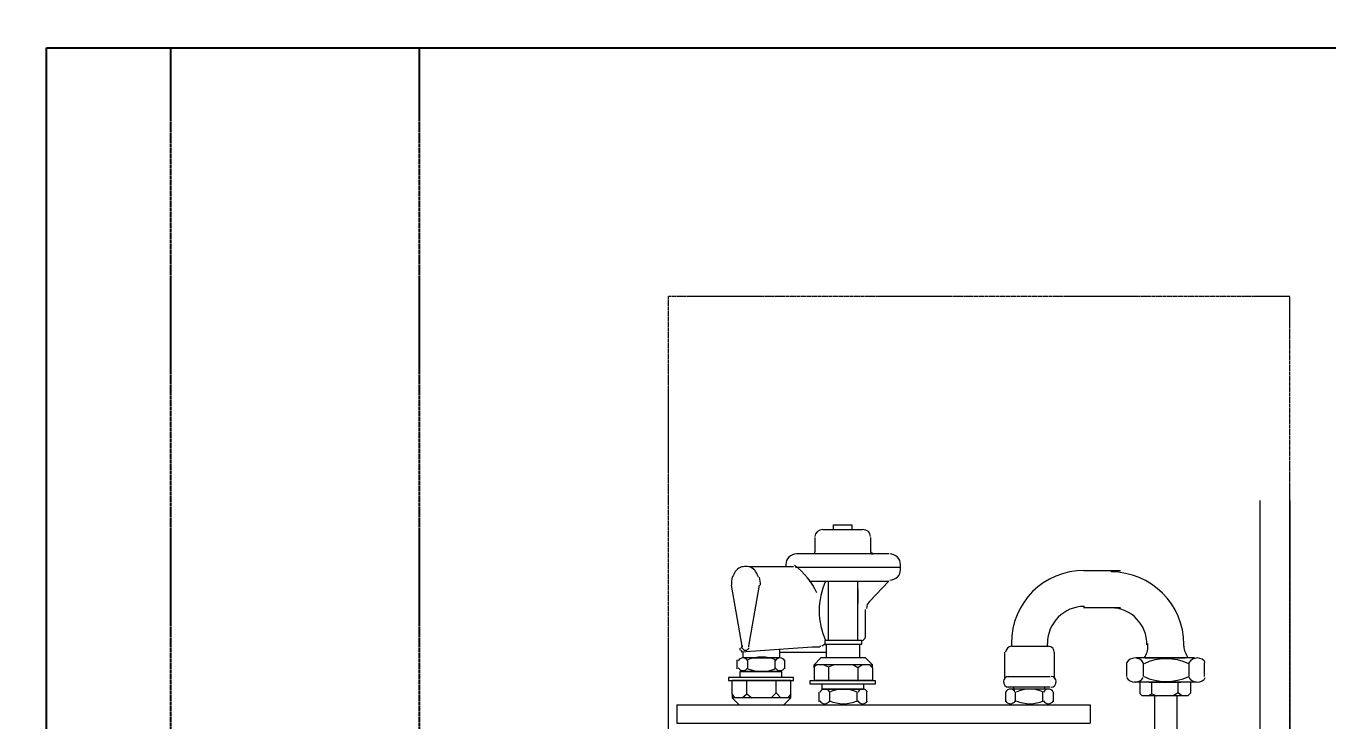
# Model space of a CAD drawing. Header units: millimetres. Extents: x -9013 to 516, y -36629 to 6082.
# Drawn here: x -5306 to -4782, y -30356 to -30077 of the extents above; entities that cross this region are included whole.
import ezdxf

# ---------------------------------------------------------------- set-up
doc = ezdxf.new("R2010")
doc.units = ezdxf.units.MM
doc.header["$LTSCALE"] = 0.05
doc.linetypes.add('CENTER', pattern=[50.8, 31.75, -6.35, 6.35, -6.35])
doc.linetypes.add('CENTER2', pattern=[28.575, 19.05, -3.175, 3.175, -3.175])
doc.layers.get('0').update_dxf_attribs({"lineweight": 18})
doc.layers.get('Defpoints').update_dxf_attribs({"color": 140, "lineweight": 18})
for name, color, linetype in [('1', 7, 'Continuous'), ('1CO', 4, 'Continuous'), ('2CONC', 4, 'Continuous'), ('HWAT___5CS', 3, 'CENTER2')]:
    doc.layers.add(name, color=color, linetype=linetype)
doc.layers.add('G-Anno-Std-Cntr', color=1, linetype='CENTER2', lineweight=18)
doc.styles.add('trebuchet_MS', font='trebuc.ttf')
doc.dimstyles.new('MGP', dxfattribs={"dimtxt": 2.5, "dimasz": 2.5, "dimexe": 1.25, "dimexo": 0.625, "dimtad": 1, "dimdec": 0, "dimtxsty": 'trebuchet_MS', "dimcen": 2.5, "dimclrt": 7, "dimadec": 0, "dimazin": 0, "dimtfac": 1, "dimtdec": 0, "dimtmove": 0, "dimatfit": 3, "dimfxl": 1.148294, "dimfxlon": 1, "dimarcsym": 2})

# ---------------------------------------------------------------- blocks, each defined once
blk = doc.blocks.new('*D674')
at = {"color": 0, "lineweight": -2, "transparency": 16777216}
for p, q in [((-5449.4, -30085.31), (-5577.23, -30085.31)), ((-5564.23, -30110.31), (-5564.23, -32410.31)), ((-5449.4, -32435.31), (-5577.23, -32435.31))]:
    blk.add_line(p, q, dxfattribs=at)
at = {"color": 0, "transparency": 16777216}
for points in [[(-5568.4, -30110.31), (-5560.06, -30110.31), (-5564.23, -30085.31)], [(-5568.4, -32410.31), (-5560.06, -32410.31), (-5564.23, -32435.31)]]:
    blk.add_solid(points, dxfattribs=at)
at = {"layer": 'Defpoints', "color": 0, "transparency": 16777216}
for p in [(-5197.48, -30085.31), (-5564.23, -32435.31), (-5197.48, -32435.31)]:
    blk.add_point(p, dxfattribs=at)
at = {"color": 7, "transparency": 16777216, "insert": (-5582.95, -31260.31), "char_height": 25, "attachment_point": 5, "rotation": 90, "style": 'trebuchet_MS'}
blk.add_mtext('2350', dxfattribs=at)
blk = doc.blocks.new('*D695')
at = {"color": 0, "lineweight": -2, "transparency": 16777216}
for p, q in [((-5297.48, -29912.5), (-5297.48, -29784.67)), ((-3182.48, -29912.5), (-3182.48, -29784.67)), ((-5272.48, -29797.67), (-3207.48, -29797.67))]:
    blk.add_line(p, q, dxfattribs=at)
at = {"color": 0, "transparency": 16777216}
for points in [[(-5272.48, -29793.5), (-5272.48, -29801.84), (-5297.48, -29797.67)], [(-3207.48, -29793.5), (-3207.48, -29801.84), (-3182.48, -29797.67)]]:
    blk.add_solid(points, dxfattribs=at)
at = {"layer": 'Defpoints', "color": 0, "transparency": 16777216}
for p in [(-3182.48, -29797.67), (-5297.48, -30132.99), (-3182.48, -30172.85)]:
    blk.add_point(p, dxfattribs=at)
at = {"color": 7, "transparency": 16777216, "insert": (-4239.98, -29778.95), "char_height": 25, "attachment_point": 5, "style": 'trebuchet_MS'}
blk.add_mtext('2115', dxfattribs=at)
blk = doc.blocks.new('*D707')
at = {"color": 0, "lineweight": -2, "transparency": 16777216}
for p, q in [((-5147.48, -30049.04), (-5147.48, -29921.21)), ((-4697.48, -30049.04), (-4697.48, -29921.21)), ((-4722.48, -29934.21), (-5122.48, -29934.21))]:
    blk.add_line(p, q, dxfattribs=at)
at = {"color": 0, "transparency": 16777216}
for points in [[(-5122.48, -29930.05), (-5122.48, -29938.38), (-5147.48, -29934.21)], [(-4722.48, -29930.05), (-4722.48, -29938.38), (-4697.48, -29934.21)]]:
    blk.add_solid(points, dxfattribs=at)
at = {"layer": 'Defpoints', "color": 0, "transparency": 16777216}
for p in [(-5147.48, -29934.21), (-5147.48, -30200.12), (-4697.48, -30200.12)]:
    blk.add_point(p, dxfattribs=at)
at = {"color": 7, "transparency": 16777216, "insert": (-4922.48, -29915.49), "char_height": 25, "attachment_point": 5, "style": 'trebuchet_MS'}
blk.add_mtext('450', dxfattribs=at)
blk = doc.blocks.new('*D712')
at = {"color": 0, "lineweight": -2, "transparency": 16777216}
for p, q in [((-5333.53, -30185.31), (-5461.36, -30185.31)), ((-5448.36, -30610.31), (-5448.36, -30210.31)), ((-5333.53, -30635.31), (-5461.36, -30635.31))]:
    blk.add_line(p, q, dxfattribs=at)
at = {"color": 0, "transparency": 16777216}
for points in [[(-5452.52, -30210.31), (-5444.19, -30210.31), (-5448.36, -30185.31)], [(-5452.52, -30610.31), (-5444.19, -30610.31), (-5448.36, -30635.31)]]:
    blk.add_solid(points, dxfattribs=at)
at = {"layer": 'Defpoints', "color": 0, "transparency": 16777216}
for p in [(-5448.36, -30185.31), (-4918.41, -30185.31), (-4918.41, -30635.31)]:
    blk.add_point(p, dxfattribs=at)
at = {"color": 7, "transparency": 16777216, "insert": (-5467.07, -30410.31), "char_height": 25, "attachment_point": 5, "rotation": 90, "style": 'trebuchet_MS'}
blk.add_mtext('450', dxfattribs=at)
blk = doc.blocks.new('*D713')
at = {"color": 0, "lineweight": -2, "transparency": 16777216}
for p, q in [((-5333.53, -30085.31), (-5461.36, -30085.31)), ((-5448.36, -30160.31), (-5448.36, -30110.31)), ((-5333.53, -30185.31), (-5461.36, -30185.31))]:
    blk.add_line(p, q, dxfattribs=at)
at = {"color": 0, "transparency": 16777216}
for points in [[(-5452.52, -30110.31), (-5444.19, -30110.31), (-5448.36, -30085.31)], [(-5452.52, -30160.31), (-5444.19, -30160.31), (-5448.36, -30185.31)]]:
    blk.add_solid(points, dxfattribs=at)
at = {"layer": 'Defpoints', "color": 0, "transparency": 16777216}
for p in [(-5448.36, -30085.31), (-4876.2, -30085.31), (-4876.2, -30185.31)]:
    blk.add_point(p, dxfattribs=at)
at = {"color": 7, "transparency": 16777216, "insert": (-5467.07, -30135.31), "char_height": 25, "attachment_point": 5, "rotation": 90, "style": 'trebuchet_MS'}
blk.add_mtext('100', dxfattribs=at)
blk = doc.blocks.new('*D714')
at = {"color": 0, "lineweight": -2, "transparency": 16777216}
for p, q in [((-5247.48, -30049.04), (-5247.48, -29921.21)), ((-5147.48, -30049.04), (-5147.48, -29921.21)), ((-5172.48, -29934.21), (-5222.48, -29934.21))]:
    blk.add_line(p, q, dxfattribs=at)
at = {"color": 0, "transparency": 16777216}
for points in [[(-5222.48, -29930.05), (-5222.48, -29938.38), (-5247.48, -29934.21)], [(-5172.48, -29930.05), (-5172.48, -29938.38), (-5147.48, -29934.21)]]:
    blk.add_solid(points, dxfattribs=at)
at = {"layer": 'Defpoints', "color": 0, "transparency": 16777216}
for p in [(-5247.48, -29934.21), (-5147.48, -30132.99), (-5247.48, -30147.39)]:
    blk.add_point(p, dxfattribs=at)
at = {"color": 7, "transparency": 16777216, "insert": (-5197.48, -29915.49), "char_height": 25, "attachment_point": 5, "style": 'trebuchet_MS'}
blk.add_mtext('100', dxfattribs=at)
blk = doc.blocks.new('*D715')
at = {"color": 0, "lineweight": -2, "transparency": 16777216}
for p, q in [((-5297.48, -30049.04), (-5297.48, -29921.21)), ((-5247.48, -30049.04), (-5247.48, -29921.21)), ((-5322.48, -29934.21), (-5347.48, -29934.21)), ((-5247.48, -29934.21), (-5297.48, -29934.21)), ((-5222.48, -29934.21), (-5197.48, -29934.21))]:
    blk.add_line(p, q, dxfattribs=at)
at = {"color": 0, "transparency": 16777216}
for points in [[(-5322.48, -29930.05), (-5322.48, -29938.38), (-5297.48, -29934.21)], [(-5222.48, -29930.05), (-5222.48, -29938.38), (-5247.48, -29934.21)]]:
    blk.add_solid(points, dxfattribs=at)
at = {"layer": 'Defpoints', "color": 0, "transparency": 16777216}
for p in [(-5297.48, -29934.21), (-5297.48, -30130.99), (-5247.48, -30130.99)]:
    blk.add_point(p, dxfattribs=at)
at = {"color": 7, "transparency": 16777216, "insert": (-5272.48, -29915.49), "char_height": 25, "attachment_point": 5, "style": 'trebuchet_MS'}
blk.add_mtext('50', dxfattribs=at)
blk = doc.blocks.new('gas meter 1')
at = {"layer": '1', "color": 42, "lineweight": 9}
for points in [[(-6242.32, 3115), (-6242.32, 3001.6)], [(-6230.2, 3115), (-6230.2, 3001.6)]]:
    blk.add_lwpolyline(points, dxfattribs=at)
at = {"layer": '1', "color": 0, "lineweight": 5}
for points in [[(-6413.73, 3103.26), (-6413.73, 3105.22), (-6406.3, 3105.22), (-6406.3, 3103.26)], [(-6421.16, 3100.14), (-6421.16, 3094.27)], [(-6418.03, 3103.26), (-6402, 3103.26)], [(-6398.87, 3100.14), (-6398.87, 3094.27)], [(-6432.89, 3089.19), (-6432.89, 3088.41)], [(-6391.44, 3093.49), (-6428.59, 3093.49)], [(-6421.94, 3093.49), (-6422.33, 3093.49)], [(-6398.48, 3093.49), (-6397.7, 3093.49)], [(-6386.75, 3086.84), (-6386.75, 3089.19)], [(-6446.96, 3088.41), (-6429.76, 3088.41)], [(-6386.75, 3088.02), (-6428.98, 3088.02)], [(-6313.24, 3086.84), (-6298.38, 3086.84)], [(-6450.48, 3056.34), (-6454.78, 3080.98)], [(-6447.75, 3056.34), (-6443.44, 3080.98)], [(-6423.5, 3082.54), (-6391.44, 3082.54)], [(-6415.68, 3058.69), (-6415.68, 3082.54)], [(-6403.95, 3058.69), (-6403.95, 3082.54)], [(-6403.95, 3079.41), (-6403.95, 3073.55)], [(-6399.26, 3074.33), (-6391.44, 3082.54)], [(-6400.82, 3060.25), (-6400.82, 3071.2)], [(-6313.24, 3071.98), (-6298.38, 3071.98)], [(-6402.39, 3058.69), (-6417.25, 3058.69)], [(-6417.25, 3058.69), (-6417.25, 3057.13), (-6416.46, 3057.13)], [(-6403.17, 3057.13), (-6417.25, 3057.13)], [(-6416.46, 3051.65), (-6416.46, 3057.13)], [(-6402.39, 3058.69), (-6402.39, 3058.69), (-6402.39, 3057.13), (-6403.17, 3057.13)], [(-6403.17, 3051.65), (-6403.17, 3057.13)], [(-6342.17, 3057.52), (-6342.17, 3056.34), (-6327.31, 3056.34)], [(-6327.71, 3056.34), (-6327.71, 3057.52)], [(-6287.29, 3056.34), (-6287.29, 3057.52)], [(-6272.82, 3056.34), (-6272.82, 3057.52)], [(-6451.26, 3054.78), (-6451.26, 3055.56)], [(-6422.33, 3055.95), (-6450.87, 3054)], [(-6450.87, 3055.95), (-6450.48, 3055.95)], [(-6450.09, 3051.65), (-6450.09, 3054)], [(-6435.23, 3051.65), (-6435.23, 3055.17)], [(-6435.23, 3054), (-6416.46, 3054)], [(-6419.2, 3055.95), (-6422.33, 3055.95)], [(-6344.91, 3054), (-6344.91, 3043.44)], [(-6324.97, 3054), (-6324.97, 3043.44)], [(-6452.44, 3047.35), (-6452.44, 3050.87)], [(-6435.23, 3051.65), (-6450.09, 3051.65)], [(-6435.62, 3051.65), (-6449.7, 3051.65)], [(-6448.14, 3047.35), (-6448.14, 3050.87)], [(-6446.96, 3051.65), (-6439.14, 3051.65)], [(-6437.19, 3047.35), (-6437.19, 3050.87)], [(-6433.28, 3047.35), (-6433.28, 3050.87)], [(-6421.55, 3048.91), (-6418.81, 3051.65)], [(-6421.55, 3047.74), (-6421.55, 3048.91), (-6420.37, 3048.91), (-6421.55, 3048.13)], [(-6421.55, 3048.13), (-6421.55, 3042.66)], [(-6399.26, 3048.91), (-6420.37, 3048.91)], [(-6400.82, 3051.65), (-6418.81, 3051.65)], [(-6417.64, 3048.91), (-6415.68, 3048.13), (-6413.73, 3048.91)], [(-6415.68, 3048.13), (-6415.68, 3042.66)], [(-6402, 3048.91), (-6403.95, 3047.74), (-6405.91, 3048.91)], [(-6403.95, 3047.74), (-6403.95, 3042.66)], [(-6398.09, 3047.74), (-6399.26, 3048.91), (-6398.09, 3048.91), (-6400.82, 3051.65)], [(-6398.09, 3047.74), (-6398.09, 3048.91)], [(-6398.09, 3047.74), (-6398.09, 3042.66)], [(-6295.89, 3049.7), (-6295.89, 3044.22)], [(-6268.52, 3051.65), (-6291.98, 3051.65)], [(-6289.24, 3049.7), (-6289.24, 3044.22)], [(-6288.46, 3051.65), (-6272.43, 3051.65)], [(-6270.86, 3049.7), (-6270.86, 3044.22)], [(-6264.61, 3049.7), (-6264.61, 3044.22)], [(-6429.76, 3043.83), (-6455.96, 3043.83)], [(-6455.96, 3043.83), (-6455.96, 3042.66)], [(-6455.96, 3042.66), (-6429.76, 3042.66)], [(-6430.93, 3042.66), (-6454.39, 3042.66)], [(-6454.39, 3037.18), (-6454.39, 3042.66)], [(-6451.26, 3046.18), (-6434.45, 3046.18), (-6451.26, 3046.18), (-6434.45, 3046.18)], [(-6451.26, 3043.83), (-6451.26, 3046.18)], [(-6435.62, 3046.18), (-6449.7, 3046.18)], [(-6448.53, 3037.18), (-6448.53, 3042.66)], [(-6447.75, 3046.18), (-6438.36, 3046.18)], [(-6436.8, 3037.58), (-6436.8, 3042.66)], [(-6434.45, 3043.83), (-6434.45, 3046.18)], [(-6430.93, 3037.18), (-6430.93, 3042.66)], [(-6429.76, 3042.66), (-6429.76, 3043.83)], [(-6423.11, 3042.66), (-6396.91, 3042.66)], [(-6423.11, 3041.09), (-6423.11, 3042.66)], [(-6398.09, 3042.66), (-6421.55, 3042.66)], [(-6396.91, 3042.66), (-6396.91, 3041.09)], [(-6343.74, 3044.22), (-6326.53, 3044.22)], [(-6267.74, 3041.88), (-6292.76, 3041.88)], [(-6268.52, 3041.88), (-6291.98, 3041.88)], [(-6270.08, 3041.88), (-6290.41, 3041.88)], [(-6290.41, 3037.18), (-6290.41, 3041.88)], [(-6286.9, 3041.88), (-6273.99, 3041.88)], [(-6285.72, 3037.18), (-6285.72, 3041.88)], [(-6275.17, 3037.58), (-6275.17, 3041.88)], [(-6270.08, 3037.58), (-6270.08, 3041.88)], [(-6453.22, 3035.62), (-6454.39, 3037.18)], [(-6454.39, 3037.18), (-6454.39, 3035.62)], [(-6450.48, 3035.62), (-6448.53, 3037.18)], [(-6448.53, 3037.18), (-6446.57, 3035.62)], [(-6436.8, 3037.58), (-6438.75, 3035.62)], [(-6434.84, 3035.62), (-6436.8, 3037.58)], [(-6430.93, 3035.62), (-6430.93, 3037.18), (-6432.1, 3035.62)], [(-6396.91, 3041.09), (-6423.11, 3041.09)], [(-6419.59, 3037.97), (-6419.59, 3034.06)], [(-6418.42, 3041.09), (-6418.42, 3039.14)], [(-6418.42, 3039.14), (-6401.61, 3039.14), (-6418.42, 3039.14), (-6401.61, 3039.14)], [(-6402.78, 3039.14), (-6416.86, 3039.14)], [(-6415.29, 3037.97), (-6415.29, 3034.06)], [(-6414.9, 3039.14), (-6405.52, 3039.14)], [(-6404.34, 3037.97), (-6404.34, 3034.06)], [(-6401.61, 3041.09), (-6401.61, 3039.14)], [(-6400.43, 3037.97), (-6400.43, 3034.06)], [(-6344.52, 3037.97), (-6344.52, 3034.06)], [(-6326.53, 3039.92), (-6343.74, 3039.92)], [(-6327.31, 3039.14), (-6342.56, 3039.14)], [(-6328.88, 3039.92), (-6341.39, 3039.92)], [(-6341.39, 3039.92), (-6341.39, 3039.14)], [(-6340.61, 3037.97), (-6340.61, 3034.06)], [(-6329.66, 3037.97), (-6329.66, 3034.06)], [(-6328.88, 3039.92), (-6328.88, 3039.14)], [(-6325.36, 3037.97), (-6325.36, 3034.06)], [(-6271.25, 3036.4), (-6289.63, 3036.4), (-6290.41, 3037.18)], [(-6287.29, 3036.4), (-6285.72, 3037.18)], [(-6285.72, 3037.18), (-6283.77, 3036.4)], [(-6284.55, 3018.42), (-6284.55, 3036.4)], [(-6275.17, 3037.58), (-6277.12, 3036.4)], [(-6275.56, 3018.42), (-6275.56, 3036.4)], [(-6273.6, 3036.4), (-6275.17, 3037.58)], [(-6270.08, 3037.58), (-6271.25, 3036.4)], [(-6476.68, 3032.88), (-6476.68, 3025.45), (-6310.5, 3025.45)], [(-6476.68, 3032.88), (-6310.5, 3032.88)], [(-6453.22, 3035.62), (-6454.39, 3035.62), (-6451.66, 3032.88)], [(-6432.1, 3035.62), (-6453.22, 3035.62)], [(-6433.67, 3032.88), (-6430.93, 3035.62), (-6432.1, 3035.62)], [(-6310.5, 3032.88), (-6310.5, 3025.45)]]:
    blk.add_lwpolyline(points, dxfattribs=at)
for points in [[(-6418.03, 3103.26), (-6419.59, 3103.26), (-6421.16, 3102.09), (-6421.16, 3100.53)], [(-6398.87, 3100.53), (-6398.87, 3102.09), (-6400.04, 3103.26), (-6402, 3103.26)], [(-6421.55, 3093.88), (-6421.16, 3093.88), (-6421.16, 3093.88), (-6421.16, 3094.27)], [(-6398.87, 3094.27), (-6398.87, 3093.88), (-6398.48, 3093.88), (-6398.09, 3093.88)], [(-6428.59, 3093.49), (-6430.93, 3093.49), (-6432.89, 3091.53), (-6432.89, 3089.19)], [(-6420.37, 3077.85), (-6422.33, 3082.15), (-6425.46, 3086.06), (-6429.37, 3088.8)], [(-6386.75, 3089.19), (-6386.75, 3091.53), (-6388.7, 3093.49), (-6391.05, 3093.49)], [(-6454.39, 3084.11), (-6454.78, 3082.93), (-6454.78, 3082.15), (-6454.78, 3080.98)], [(-6453.22, 3086.45), (-6453.61, 3085.67), (-6454, 3084.89), (-6454.39, 3084.11)], [(-6451.26, 3088.02), (-6452.05, 3087.62), (-6452.44, 3087.23), (-6453.22, 3086.45)], [(-6448.92, 3088.41), (-6449.7, 3088.41), (-6450.48, 3088.41), (-6451.26, 3088.02)], [(-6446.96, 3088.02), (-6447.35, 3088.41), (-6448.14, 3088.41), (-6448.92, 3088.41)], [(-6445.01, 3086.45), (-6445.4, 3087.23), (-6446.18, 3087.62), (-6446.96, 3088.02)], [(-6443.84, 3084.11), (-6444.23, 3084.89), (-6444.62, 3085.67), (-6445.01, 3086.45)], [(-6443.05, 3080.98), (-6443.05, 3082.15), (-6443.44, 3082.93), (-6443.44, 3084.11)], [(-6391.05, 3082.93), (-6388.7, 3082.93), (-6386.75, 3084.89), (-6386.75, 3087.23)], [(-6312.85, 3086.84), (-6329.27, 3086.84), (-6342.17, 3073.94), (-6342.17, 3057.52)], [(-6272.82, 3056.93), (-6272.82, 3073.35), (-6286.11, 3086.26), (-6302.14, 3086.26)], [(-6416.86, 3082.54), (-6420.37, 3075.11), (-6420.37, 3066.12), (-6416.86, 3058.69)], [(-6399.26, 3074.33), (-6400.04, 3073.55), (-6400.43, 3072.77), (-6400.43, 3071.59)], [(-6312.85, 3072.38), (-6321.06, 3072.38), (-6327.71, 3065.73), (-6327.71, 3057.52)], [(-6287.68, 3056.93), (-6287.68, 3065.14), (-6293.93, 3071.79), (-6302.14, 3071.79)], [(-6418.42, 3056.34), (-6418.03, 3056.73), (-6417.64, 3057.13), (-6416.86, 3057.52)], [(-6402.39, 3058.69), (-6401.61, 3058.69), (-6400.82, 3059.47), (-6400.82, 3060.25)], [(-6450.48, 3056.73), (-6450.48, 3056.34), (-6450.48, 3055.95), (-6450.48, 3055.95)], [(-6450.48, 3055.56), (-6450.48, 3055.56), (-6450.09, 3055.17), (-6450.09, 3055.17)], [(-6450.09, 3055.17), (-6449.7, 3055.17), (-6449.7, 3054.78), (-6449.7, 3054.78)], [(-6449.7, 3054.78), (-6449.31, 3054.78), (-6449.31, 3054.78), (-6448.92, 3054.78)], [(-6448.92, 3054.78), (-6448.92, 3054.78), (-6448.53, 3054.78), (-6448.53, 3054.78)], [(-6448.53, 3054.78), (-6448.53, 3054.78), (-6448.14, 3055.17), (-6448.14, 3055.17)], [(-6448.14, 3055.17), (-6447.75, 3055.17), (-6447.75, 3055.56), (-6447.75, 3055.56)], [(-6437.19, 3050.87), (-6440.32, 3052.43), (-6444.62, 3052.43), (-6448.14, 3050.87)], [(-6447.75, 3055.95), (-6447.75, 3055.95), (-6447.75, 3056.34), (-6447.75, 3056.73)], [(-6419.2, 3056.34), (-6418.81, 3056.34), (-6418.81, 3056.34), (-6418.81, 3056.34)], [(-6342.17, 3056.34), (-6343.35, 3056.34), (-6344.52, 3055.17), (-6344.52, 3054)], [(-6324.97, 3054), (-6324.97, 3055.17), (-6325.75, 3056.34), (-6327.31, 3056.34)], [(-6288.85, 3051.65), (-6287.68, 3053.22), (-6287.29, 3054.78), (-6287.29, 3056.34)], [(-6270.86, 3049.31), (-6276.73, 3052.04), (-6283.38, 3052.04), (-6288.85, 3049.31)], [(-6272.82, 3056.34), (-6272.82, 3054.78), (-6272.04, 3053.22), (-6271.25, 3051.65)], [(-6448.14, 3047.35), (-6444.62, 3045.79), (-6440.32, 3045.79), (-6437.19, 3047.35)], [(-6288.85, 3044.22), (-6283.38, 3041.49), (-6276.73, 3041.49), (-6270.86, 3044.22)], [(-6404.34, 3037.97), (-6407.47, 3039.53), (-6411.77, 3039.53), (-6415.29, 3037.97)], [(-6329.27, 3037.97), (-6332.79, 3039.53), (-6336.7, 3039.53), (-6340.22, 3037.97)], [(-6415.29, 3034.45), (-6411.77, 3032.88), (-6407.47, 3032.88), (-6404.34, 3034.45)], [(-6340.22, 3034.45), (-6336.7, 3032.88), (-6332.79, 3032.88), (-6329.27, 3034.45)]]:
    blk.add_open_spline(points, degree=3, dxfattribs=at)
for points in [[(-6450.48, 3055.95), (-6450.48, 3055.95), (-6450.87, 3055.95), (-6450.87, 3055.95), (-6450.87, 3055.56), (-6450.87, 3055.56), (-6450.87, 3055.56)], [(-6450.87, 3054.78), (-6450.87, 3054.78), (-6450.87, 3054.39), (-6450.87, 3054.39), (-6450.87, 3054.39), (-6450.48, 3054.39), (-6450.48, 3054.39)], [(-6448.14, 3050.48), (-6448.53, 3051.26), (-6449.31, 3051.65), (-6450.09, 3051.65), (-6450.87, 3051.65), (-6451.66, 3051.26), (-6452.05, 3050.48)], [(-6452.05, 3047.74), (-6451.66, 3046.96), (-6450.87, 3046.57), (-6450.09, 3046.57), (-6449.31, 3046.57), (-6448.53, 3046.96), (-6448.14, 3047.74)], [(-6433.28, 3050.48), (-6433.67, 3051.26), (-6434.45, 3051.65), (-6435.23, 3051.65), (-6436.01, 3051.65), (-6436.8, 3051.26), (-6437.19, 3050.48)], [(-6437.19, 3047.74), (-6436.8, 3046.96), (-6436.01, 3046.57), (-6435.23, 3046.57), (-6434.45, 3046.57), (-6433.67, 3046.96), (-6433.28, 3047.74)], [(-6289.24, 3049.7), (-6289.63, 3050.87), (-6291.2, 3051.65), (-6292.37, 3051.65), (-6293.93, 3051.65), (-6295.11, 3050.87), (-6295.89, 3049.7)], [(-6264.22, 3049.7), (-6264.61, 3050.87), (-6266.17, 3051.65), (-6267.34, 3051.65), (-6268.91, 3051.65), (-6270.08, 3050.87), (-6270.86, 3049.7)], [(-6343.35, 3044.22), (-6344.52, 3044.22), (-6345.3, 3043.05), (-6345.3, 3042.27), (-6345.3, 3041.09), (-6344.52, 3039.92), (-6343.35, 3039.92)], [(-6326.14, 3039.92), (-6324.97, 3039.92), (-6324.19, 3041.09), (-6324.19, 3042.27), (-6324.19, 3043.05), (-6324.97, 3044.22), (-6326.14, 3044.22)], [(-6295.89, 3043.83), (-6295.11, 3042.66), (-6293.93, 3041.88), (-6292.37, 3041.88), (-6291.2, 3041.88), (-6289.63, 3042.66), (-6289.24, 3043.83)], [(-6270.86, 3043.83), (-6270.08, 3042.66), (-6268.91, 3041.88), (-6267.34, 3041.88), (-6266.17, 3041.88), (-6264.61, 3042.66), (-6264.22, 3043.83)], [(-6415.29, 3037.97), (-6415.68, 3038.75), (-6416.46, 3039.14), (-6417.25, 3039.14), (-6418.03, 3039.14), (-6418.81, 3038.75), (-6419.2, 3037.97)], [(-6400.04, 3037.97), (-6400.43, 3038.75), (-6401.21, 3039.14), (-6402, 3039.14), (-6402.78, 3039.14), (-6403.56, 3038.75), (-6403.95, 3037.97)], [(-6340.61, 3037.97), (-6341, 3038.75), (-6341.78, 3039.14), (-6342.56, 3039.14), (-6343.35, 3039.14), (-6344.13, 3038.75), (-6344.52, 3037.97)], [(-6325.36, 3037.97), (-6325.75, 3038.75), (-6326.53, 3039.14), (-6327.31, 3039.14), (-6328.1, 3039.14), (-6328.88, 3038.75), (-6329.27, 3037.97)], [(-6419.2, 3034.45), (-6418.81, 3033.67), (-6418.03, 3033.27), (-6417.25, 3033.27), (-6416.46, 3033.27), (-6415.68, 3033.67), (-6415.29, 3034.45)], [(-6403.95, 3034.45), (-6403.56, 3033.67), (-6402.78, 3033.27), (-6402, 3033.27), (-6401.21, 3033.27), (-6400.43, 3033.67), (-6400.04, 3034.45)], [(-6344.52, 3034.45), (-6344.13, 3033.67), (-6343.35, 3033.27), (-6342.56, 3033.27), (-6341.78, 3033.27), (-6341, 3033.67), (-6340.61, 3034.45)], [(-6329.27, 3034.45), (-6328.88, 3033.67), (-6328.1, 3033.27), (-6327.31, 3033.27), (-6326.53, 3033.27), (-6325.75, 3033.67), (-6325.36, 3034.45)]]:
    blk.add_open_spline(points, degree=3, knots=[0, 0, 0, 0, 1, 1, 1, 2, 2, 2, 2], dxfattribs=at)
at = {"layer": 'G-Anno-Std-Cntr'}
blk.add_lwpolyline([(-6480.2, 2746.98), (-6230.2, 2746.98), (-6230.2, 3196.98), (-6480.2, 3196.98)], close=True, dxfattribs=at)

msp = doc.modelspace()

# ---------------------------------------------------------------- linework, layer by layer
at = {"layer": '1CO'}
msp.add_line((-5297.48, -32435.31), (-5297.48, -30085.31), dxfattribs=at)
at = {"layer": '2CONC', "lineweight": -3}
msp.add_line((-5297.48, -30085.31), (-3182.48, -30085.31), dxfattribs=at)
at = {"layer": 'HWAT___5CS'}
for p, q in [((-5247.48, -32435.31), (-5247.48, -30085.31)), ((-5147.48, -32435.31), (-5147.48, -30085.31))]:
    msp.add_line(p, q, dxfattribs=at)

# ---------------------------------------------------------------- block references
at = {"layer": 'G-Anno-Std-Cntr', "color": 7, "linetype": 'CENTER'}
msp.add_blockref('gas meter 1', (1432.72, -33382.28), dxfattribs=at)

# ---------------------------------------------------------------- dimensions: what is measured, and where the dimension line sits
for base, p1, p2, picture, middle in [((-3182.48, -29797.67), (-5297.48, -30132.99), (-3182.48, -30172.85), '*D695', (-4239.98, -29778.95)), ((-5297.48, -29934.21), (-5247.48, -30130.99), (-5297.48, -30130.99), '*D715', (-5272.48, -29915.49)), ((-5247.48, -29934.21), (-5147.48, -30132.99), (-5247.48, -30147.39), '*D714', (-5197.48, -29915.49)), ((-5147.48, -29934.21), (-4697.48, -30200.12), (-5147.48, -30200.12), '*D707', (-4922.48, -29915.49))]:
    dim = msp.add_linear_dim(base=base, p1=p1, p2=p2, dimstyle='MGP', override={"dimscale": 100, "dimtxt": 0.25, "dimasz": 0.25, "dimexe": 0.13, "dimexo": 0.06, "dimgap": 0.06, "dimarcsym": 1})
    dim.commit()
    dim.dimension.update_dxf_attribs({"geometry": picture, "text_midpoint": middle})
for base, p1, p2, picture, middle in [((-5564.23, -32435.31), (-5197.48, -30085.31), (-5197.48, -32435.31), '*D674', (-5582.95, -31260.31)), ((-5448.36, -30085.31), (-4876.2, -30185.31), (-4876.2, -30085.31), '*D713', (-5467.07, -30135.31)), ((-5448.36, -30185.31), (-4918.41, -30635.31), (-4918.41, -30185.31), '*D712', (-5467.07, -30410.31))]:
    dim = msp.add_linear_dim(base=base, p1=p1, p2=p2, angle=90, dimstyle='MGP', override={"dimscale": 100, "dimtxt": 0.25, "dimasz": 0.25, "dimexe": 0.13, "dimexo": 0.06, "dimgap": 0.06, "dimarcsym": 1})
    dim.commit()
    dim.dimension.update_dxf_attribs({"geometry": picture, "text_midpoint": middle})

doc.saveas('drawing.dxf')
